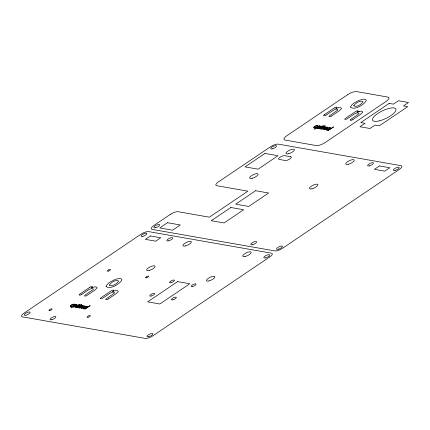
<?xml version="1.0" encoding="UTF-8"?>
<svg xmlns="http://www.w3.org/2000/svg" width="430" height="430" viewBox="0 0 430 430"><rect width="100%" height="100%" fill="white"/><g stroke="black" fill="none" stroke-linecap="round" stroke-linejoin="round"><path stroke-width="0.64" d="M75.567 307.391L75.621 307.267A1.365 0.441 -25.7 0 1 76.11 306.869L78.507 305.241L78.169 305.182M319.028 128.72L319.076 128.597A1.365 0.441 -25.7 0 1 319.571 128.199L321.968 126.57L321.624 126.511M76.094 307.16L78.787 305.289L79.254 305.37M319.554 128.489L322.247 126.619L322.71 126.7M80.953 304.73L81.609 304.435M324.413 126.06L325.069 125.764M81.625 304.574L80.99 304.838M325.101 125.888L324.478 126.173M76.062 304.58L75.519 304.951L76.943 304.601L77.389 305.015L75.159 306.714L73.455 307.138L73.079 306.929L73.24 306.493L71.117 307.869M87.467 306.595L83.947 308.917M319.522 125.909L318.979 126.28L320.404 125.931L320.85 126.345L318.619 128.043L316.872 128.463L316.695 127.823L314.577 129.204M330.933 127.914L327.418 130.247M71.014 307.756L76.002 304.451M80.028 304.445L79.184 305.02L79.652 305.101M76.814 307.563L80.415 305.187M80.485 305.316L76.889 307.681M77.819 307.74L81.334 305.424M81.404 305.547L80.942 305.864M79.421 308.02L81.496 306.612A1.682 0.543 -25.7 0 0 82.125 306.074A1.355 0.441 -25.7 0 0 81.555 305.837A1.355 0.441 -25.7 0 0 80.222 306.391M81.06 308.305L83.114 306.912A1.677 0.543 -25.7 0 0 83.753 306.37M83.861 308.799L84.398 308.434L82.969 308.81L82.479 308.444L85.065 306.531L86.607 306.235L86.688 306.886L87.408 306.466M84.898 308.982L90.069 305.547M90.144 305.671L84.989 309.1M314.475 129.086L319.463 125.786M323.489 125.78L322.645 126.35L323.113 126.431M320.275 128.893L323.876 126.517M323.951 126.64L320.371 129.005M321.28 129.07L324.795 126.753M324.865 126.882L324.397 127.199M322.876 129.349L324.956 127.941M324.516 129.64L326.574 128.248A1.677 0.543 -25.7 0 0 327.214 127.699A1.392 0.451 -25.7 0 0 326.628 127.452A1.392 0.451 -25.7 0 0 325.257 128.016M327.321 130.129L327.864 129.618L326.537 129.822L326.87 129.038L328.584 128.032L329.864 127.925L329.471 128.656L327.918 129.591M328.359 130.311L333.529 126.882M333.594 127.006L328.434 130.43M78.19 305.047L78.47 304.918M321.651 126.382L321.93 126.248M324.419 114.649L334.303 107.978M326.295 114.982L332.729 110.644A3.623 1.172 -25.7 0 1 335.126 109.505A3.333 1.08 -25.7 0 1 336.174 109.274L336.953 109.247A5.945 1.924 -25.7 0 1 337.292 109.301L337.786 109.688A2.085 0.677 -25.7 0 1 337.668 110.005A3.23 1.048 -25.7 0 1 337.33 110.392L329.832 115.6A1.913 0.618 -25.7 0 0 329.278 116.772A1.913 0.618 -25.7 0 0 331.723 115.933M331.707 115.928L339.007 110.972L341.232 108.978A3.628 1.177 -25.7 0 0 341.517 108.381L340.474 107.618A5.81 1.881 -25.7 0 0 338.362 107.769A7.659 2.483 -25.7 0 0 335.776 108.575L336.179 108.306A1.913 0.618 -25.7 0 0 336.733 107.134A1.913 0.618 -25.7 0 0 334.287 107.973M323.639 127.71L321.366 129.188M325.214 128.006L322.978 129.462M89.87 287.304L79.985 293.98A1.913 0.618 -25.7 0 0 79.432 295.147A1.913 0.618 -25.7 0 0 81.877 294.308M81.861 294.308L88.295 289.971A3.623 1.172 -25.7 0 1 90.692 288.836A3.333 1.08 -25.7 0 1 91.74 288.6L92.52 288.573A5.945 1.924 -25.7 0 1 92.853 288.627L93.353 289.014A2.085 0.677 -25.7 0 1 93.235 289.331A3.23 1.048 -25.7 0 1 92.896 289.718L85.393 294.926A1.913 0.618 -25.7 0 0 84.839 296.098A1.913 0.618 -25.7 0 0 87.29 295.26L94.573 290.298L96.798 288.31A3.628 1.177 -25.7 0 0 97.083 287.708L96.04 286.944A5.81 1.881 -25.7 0 0 93.928 287.095A7.659 2.483 -25.7 0 0 91.337 287.901L91.746 287.632A1.913 0.618 -25.7 0 0 92.299 286.466A1.913 0.618 -25.7 0 0 89.854 287.304M351.02 119.218L358.523 114.009A3.23 1.048 -25.7 0 0 358.862 113.622A2.085 0.677 -25.7 0 0 358.98 113.305L358.48 112.918A5.945 1.924 -25.7 0 0 358.147 112.87L357.368 112.891A3.333 1.08 -25.7 0 0 356.314 113.133A3.623 1.172 -25.7 0 0 353.922 114.262L347.488 118.599A1.913 0.618 -25.7 0 1 345.059 119.443A1.913 0.618 -25.7 0 1 345.596 118.266L355.497 111.596A1.913 0.618 -25.7 0 1 357.927 110.757A1.913 0.618 -25.7 0 1 357.389 111.929L356.964 112.203A7.659 2.483 -25.7 0 1 359.544 111.402M352.896 119.551L360.2 114.59L362.425 112.601A3.628 1.177 -25.7 0 0 362.71 111.999L361.668 111.236A5.81 1.881 -25.7 0 0 359.555 111.386M80.179 306.38L77.9 307.858M81.754 306.676L79.507 308.138M83.415 306.95L81.136 308.428M108.462 298.877L115.761 293.916L117.992 291.927A3.628 1.177 -25.7 0 0 118.277 291.33L117.234 290.562A5.81 1.881 -25.7 0 0 115.122 290.718A7.659 2.483 -25.7 0 0 112.531 291.524L112.939 291.255A1.913 0.618 -25.7 0 0 113.488 290.083A1.913 0.618 -25.7 0 0 111.042 290.922L101.174 297.598A1.913 0.618 -25.7 0 0 100.625 298.769A1.913 0.618 -25.7 0 0 103.071 297.931L109.489 293.593A3.623 1.172 -25.7 0 1 111.886 292.454A3.333 1.08 -25.7 0 1 112.934 292.217L113.708 292.196A5.945 1.924 -25.7 0 1 114.047 292.244L114.547 292.637A2.085 0.677 -25.7 0 1 114.423 292.948A3.23 1.048 -25.7 0 1 114.084 293.341L106.586 298.549A1.913 0.618 -25.7 0 0 106.033 299.721A1.913 0.618 -25.7 0 0 108.478 298.877M269.798 256.893L152.978 335.755A6.187 2.005 -25.7 0 1 145.157 338.399L22.419 316.856A6.187 2.005 -25.7 0 1 24.053 313.126L140.873 234.264A6.187 2.005 -25.7 0 1 148.689 231.619L271.427 253.162A6.187 2.005 -25.7 0 1 269.787 256.893M319.716 128.731L319.098 128.796M76.255 307.402L75.648 307.471M327.692 129.833C324.618 131.064 326.714 128.129 328.456 127.887C329.971 126.845 330.321 128.473 330.869 127.796M324.618 129.752L326.875 128.28A2.29 0.742 -25.7 0 0 327.746 127.533A1.344 0.435 -25.7 0 0 327.665 127.221M79.958 304.322L78.566 304.908M323.419 125.651L322.027 126.243M327.671 127.215L327.633 127.199A2.36 0.763 -25.7 0 0 327.499 127.167A1.978 0.64 -25.7 0 0 325.827 127.538M324.408 127.232A1.752 0.57 -25.7 0 1 325.913 126.882A1.752 0.57 -25.7 0 1 325.956 127.516M323.683 127.721A1.355 0.441 -25.7 0 1 325.015 127.167A1.355 0.441 -25.7 0 1 325.558 127.414A1.682 0.543 -25.7 0 1 324.946 127.941M326.311 114.982A1.913 0.618 -25.7 0 1 323.865 115.82A1.913 0.618 -25.7 0 1 324.403 114.649M352.917 119.551A1.913 0.618 -25.7 0 1 350.471 120.389A1.913 0.618 -25.7 0 1 351.004 119.218M82.372 306.208A1.978 0.64 -25.7 0 1 83.995 305.864M84.038 305.832A2.36 0.763 -25.7 0 1 84.135 305.859L84.21 305.886A1.344 0.435 -25.7 0 1 84.275 306.203M80.947 305.902A1.752 0.57 -25.7 0 1 82.453 305.553A1.752 0.57 -25.7 0 1 82.495 306.181M81.797 306.687A1.392 0.451 -25.7 0 1 83.167 306.117A1.392 0.451 -25.7 0 1 83.716 306.38M84.291 306.203A2.29 0.742 -25.7 0 1 83.404 306.945M106.043 286.321C109.424 290.255 120.142 283.838 121.969 279.833C120.862 277.087 116.573 279.177 114.52 279.785C111.397 281.322 107.457 282.902 106.043 286.321M109.317 285.117C112.036 287.02 117.014 283.687 118.712 281.086C116.132 279.048 110.902 282.467 109.317 285.117M350.482 106.995C353.858 110.924 364.575 104.511 366.403 100.502C365.296 97.76 361.006 99.851 358.959 100.459C355.836 101.996 351.89 103.576 350.482 106.995M353.75 105.791C356.475 107.688 361.533 104.361 363.156 101.7C360.431 99.808 355.373 103.125 353.75 105.791M86.446 306.714C82.63 310.965 81.593 306.477 86.446 306.714M170.387 214.344L153.66 225.637A6.187 2.005 -25.7 0 0 152.021 229.367L274.759 250.91A6.187 2.005 -25.7 0 0 282.569 248.266L399.389 169.409A6.187 2.005 -25.7 0 0 401.029 165.674L278.291 144.131A6.187 2.005 -25.7 0 0 270.481 146.78L218.338 181.976A6.187 2.005 -25.7 0 0 216.72 185.69L247.884 191.162L209.356 217.188L178.176 211.71A6.187 2.005 -25.7 0 0 170.387 214.344M347.693 94.659L286.81 135.756A7.127 2.311 -25.7 0 0 284.923 140.056L316.238 145.55A7.127 2.311 -25.7 0 0 325.241 142.502L386.124 101.405A7.127 2.311 -25.7 0 0 388.01 97.105L356.69 91.606A7.127 2.311 -25.7 0 0 347.693 94.659M264.982 153.435L245.062 166.878L258.081 169.162L277.995 155.719L264.982 153.435M167.523 222.729L159.793 227.948L172.58 230.195L180.315 224.976L167.523 222.729M150.425 235.962L145.378 239.37L155.687 241.182L160.739 237.774L150.425 235.962M255.613 190.721L235.694 204.169L248.712 206.454L268.632 193.005L255.613 190.721M230.84 207.496L211.27 220.708L224.057 222.955L243.627 209.743L230.84 207.496M389.155 103.404L360.743 122.582L365.016 123.329L359.964 126.743L369.988 128.5L375.041 125.092L379.308 125.84L407.721 106.661L403.447 105.914L408.5 102.501L398.476 100.744L393.423 104.151L389.155 103.404M177.638 281.618L147.651 301.86L159.82 303.999L189.807 283.752L177.638 281.618M379.48 165.932L374.428 169.339L384.742 171.151L389.795 167.743L379.48 165.932M290.761 156.762L284.66 155.681A3.617 1.172 -25.7 0 0 280.048 157.219A3.617 1.172 -25.7 0 0 279.14 159.412L285.24 160.492A3.617 1.172 -25.7 0 0 289.852 158.955A3.617 1.172 -25.7 0 0 290.761 156.762M314.975 127.844A2.451 0.795 -25.7 0 0 318.039 125.635A2.451 0.795 -25.7 0 0 314.459 126.57A2.451 0.795 -25.7 0 0 314.975 127.844M315.185 127.586A1.913 0.618 -25.7 0 0 317.55 125.861A1.913 0.618 -25.7 0 0 314.738 126.608A1.913 0.618 -25.7 0 0 315.185 127.586M318.055 128.07A1.854 0.602 -25.7 0 0 320.339 126.393A1.854 0.602 -25.7 0 0 317.603 127.13A1.854 0.602 -25.7 0 0 318.055 128.07M71.514 306.515A2.451 0.795 -25.7 0 0 74.578 304.306A2.451 0.795 -25.7 0 0 70.998 305.241A2.451 0.795 -25.7 0 0 71.514 306.515M71.724 306.251A1.913 0.618 -25.7 0 0 74.089 304.526A1.913 0.618 -25.7 0 0 71.278 305.279A1.913 0.618 -25.7 0 0 71.724 306.251M74.594 306.735A1.854 0.602 -25.7 0 0 76.879 305.058A1.854 0.602 -25.7 0 0 74.143 305.8A1.854 0.602 -25.7 0 0 74.594 306.735M379.405 120.841A12.921 4.187 -25.7 0 0 395.955 109.225A12.921 4.187 -25.7 0 0 377.336 113.799A12.921 4.187 -25.7 0 0 379.405 120.841M168.689 240.827A3.204 1.037 -25.7 0 0 172.645 237.93A3.204 1.037 -25.7 0 0 167.931 239.193A3.204 1.037 -25.7 0 0 168.689 240.827M149.113 270.454A4.649 1.505 -25.7 0 0 155.074 266.277A4.649 1.505 -25.7 0 0 148.371 267.922A4.649 1.505 -25.7 0 0 149.113 270.454M245.229 256.452A4.649 1.505 -25.7 0 0 251.19 252.27A4.649 1.505 -25.7 0 0 244.487 253.915A4.649 1.505 -25.7 0 0 245.229 256.452M208.932 280.957A4.649 1.505 -25.7 0 0 214.887 276.775A4.649 1.505 -25.7 0 0 208.184 278.42A4.649 1.505 -25.7 0 0 208.932 280.957M185.416 245.949A4.649 1.505 -25.7 0 0 191.377 241.767A4.649 1.505 -25.7 0 0 184.669 243.418A4.649 1.505 -25.7 0 0 185.416 245.949M146.436 277.828A1.758 0.57 -25.7 0 0 148.689 276.248A1.758 0.57 -25.7 0 0 146.152 276.872A1.758 0.57 -25.7 0 0 146.436 277.828M88.037 317.249A1.758 0.57 -25.7 0 0 90.289 315.674A1.758 0.57 -25.7 0 0 87.758 316.292A1.758 0.57 -25.7 0 0 88.037 317.249M49.88 310.551A1.758 0.57 -25.7 0 0 52.127 308.971A1.758 0.57 -25.7 0 0 49.595 309.595A1.758 0.57 -25.7 0 0 49.88 310.551M108.279 271.131A1.758 0.57 -25.7 0 0 110.526 269.551A1.758 0.57 -25.7 0 0 107.994 270.174A1.758 0.57 -25.7 0 0 108.279 271.131M142.9 236.333A3.204 1.037 -25.7 0 0 146.856 233.442A3.204 1.037 -25.7 0 0 142.142 234.705A3.204 1.037 -25.7 0 0 142.9 236.333M26.015 315.179A3.204 1.037 -25.7 0 0 30.116 312.304A3.204 1.037 -25.7 0 0 25.499 313.438A3.204 1.037 -25.7 0 0 26.015 315.179M151.322 296.007A2.688 0.871 -25.7 0 0 154.639 293.583A2.688 0.871 -25.7 0 0 150.688 294.641A2.688 0.871 -25.7 0 0 151.322 296.007M172.984 299.807A2.688 0.871 -25.7 0 0 176.3 297.383A2.688 0.871 -25.7 0 0 172.344 298.442A2.688 0.871 -25.7 0 0 172.984 299.807M192.726 286.482A2.688 0.871 -25.7 0 0 196.042 284.053A2.688 0.871 -25.7 0 0 192.086 285.112A2.688 0.871 -25.7 0 0 192.726 286.482M171.07 282.677A2.688 0.871 -25.7 0 0 174.386 280.252A2.688 0.871 -25.7 0 0 170.43 281.311A2.688 0.871 -25.7 0 0 171.07 282.677M265.632 257.839A3.204 1.037 -25.7 0 0 269.589 254.947A3.204 1.037 -25.7 0 0 264.875 256.21A3.204 1.037 -25.7 0 0 265.632 257.839M51.89 319.667A3.204 1.037 -25.7 0 0 55.846 316.776A3.204 1.037 -25.7 0 0 51.132 318.039A3.204 1.037 -25.7 0 0 51.89 319.667M148.834 336.685A3.204 1.037 -25.7 0 0 152.79 333.787A3.204 1.037 -25.7 0 0 148.076 335.051A3.204 1.037 -25.7 0 0 148.834 336.685M369.488 165.835A3.204 1.037 -25.7 0 0 373.444 162.943A3.204 1.037 -25.7 0 0 368.73 164.206A3.204 1.037 -25.7 0 0 369.488 165.835M311.96 188.802A4.649 1.505 -25.7 0 0 317.921 184.626A4.649 1.505 -25.7 0 0 311.218 186.271A4.649 1.505 -25.7 0 0 311.96 188.802M288.449 153.8A4.649 1.505 -25.7 0 0 294.405 149.619A4.649 1.505 -25.7 0 0 287.702 151.263A4.649 1.505 -25.7 0 0 288.449 153.8M252.147 178.305A4.649 1.505 -25.7 0 0 258.102 174.123A4.649 1.505 -25.7 0 0 251.4 175.773A4.649 1.505 -25.7 0 0 252.147 178.305M348.262 164.298A4.649 1.505 -25.7 0 0 354.223 160.116A4.649 1.505 -25.7 0 0 347.515 161.766A4.649 1.505 -25.7 0 0 348.262 164.298M395.191 170.382A3.204 1.037 -25.7 0 0 399.147 167.49A3.204 1.037 -25.7 0 0 394.434 168.753A3.204 1.037 -25.7 0 0 395.191 170.382M278.307 249.228A3.204 1.037 -25.7 0 0 282.408 246.352A3.204 1.037 -25.7 0 0 277.791 247.486A3.204 1.037 -25.7 0 0 278.307 249.228M155.751 227.663A3.204 1.037 -25.7 0 0 159.702 224.766A3.204 1.037 -25.7 0 0 154.988 226.029A3.204 1.037 -25.7 0 0 155.751 227.663M252.689 244.675A3.204 1.037 -25.7 0 0 256.646 241.784A3.204 1.037 -25.7 0 0 251.932 243.047A3.204 1.037 -25.7 0 0 252.689 244.675M272.545 148.818A3.204 1.037 -25.7 0 0 276.501 145.926A3.204 1.037 -25.7 0 0 271.787 147.189A3.204 1.037 -25.7 0 0 272.545 148.818"/></g></svg>
